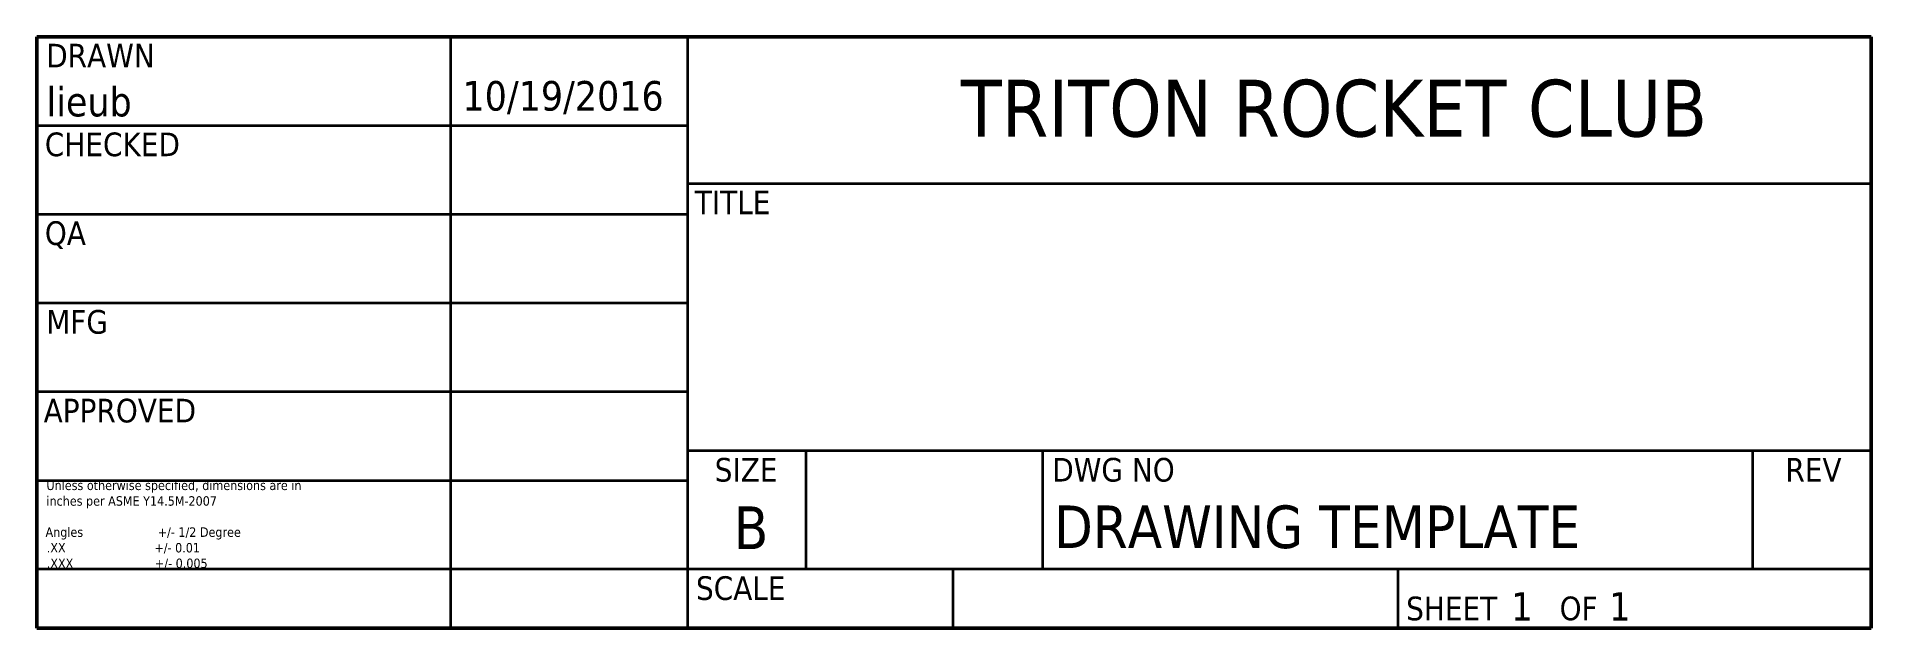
# Paper-space layout 'Sheet' of a CAD drawing. Header units: inches. Extents: x 8.87 to 16.62, y 0.62 to 3.12.
import ezdxf

# ---------------------------------------------------------------- set-up
doc = ezdxf.new("R2010")
doc.units = ezdxf.units.IN
doc.header["$MEASUREMENT"] = 0
doc.layers.add('Title (ANSI)', color=7, linetype='Continuous', lineweight=50)

psp = doc.layouts.new('Sheet')

# ---------------------------------------------------------------- linework, layer by layer
at = {"layer": 'Title (ANSI)'}
for p, q in [((8.87, 3.12), (8.87, 0.62)), ((16.62, 3.12), (8.87, 3.12)), ((16.62, 0.62), (16.62, 3.12)), ((8.87, 0.62), (16.62, 0.62))]:
    psp.add_line(p, q, dxfattribs=at)
at = {"layer": 'Title (ANSI)', "lineweight": 35}
for p, q in [((10.62, 0.62), (10.62, 3.12)), ((11.62, 0.62), (11.62, 3.12)), ((8.87, 2.745), (11.62, 2.745)), ((11.62, 2.5), (16.62, 2.5)), ((8.87, 2.37), (11.62, 2.37)), ((8.87, 1.995), (11.62, 1.995)), ((8.87, 1.62), (11.62, 1.62)), ((16.62, 1.37), (11.62, 1.37)), ((12.12, 0.87), (12.12, 1.37)), ((13.12, 0.87), (13.12, 1.37)), ((16.12, 0.87), (16.12, 1.37)), ((8.87, 1.245), (11.62, 1.245)), ((11.62, 0.87), (8.87, 0.87)), ((16.62, 0.87), (11.62, 0.87)), ((12.74, 0.87), (12.74, 0.62)), ((14.62, 0.87), (14.62, 0.62))]:
    psp.add_line(p, q, dxfattribs=at)

# ---------------------------------------------------------------- texts
at = {"layer": 'Title (ANSI)', "attachment_point": 1}
for s, insert, char_height in [('\\fTahoma|b0|i0;\\W1.;DRAWN', (8.91, 3.09), 0.1), ('\\fTahoma|b0|i0;\\W1.;lieub', (8.9116, 2.9082), 0.125), ('\\fTahoma|b0|i0;\\W1.;10/19/2016', (10.6687, 2.9327), 0.125), ('{\\fTahoma|b0|i0|c0|p34;TRITON ROCKET CLUB}', (12.7739, 2.9379), 0.24), ('\\fTahoma|b0|i0;\\W1.;CHECKED', (8.9044, 2.715), 0.1), ('\\fTahoma|b0|i0;\\W1.;TITLE', (11.6499, 2.47), 0.1), ('\\fTahoma|b0|i0;\\W1.;QA', (8.9044, 2.34), 0.1), ('\\fTahoma|b0|i0;\\W1.;MFG', (8.91, 1.965), 0.1), ('\\fTahoma|b0|i0;\\W1.;APPROVED', (8.8994, 1.59), 0.1), ('\\fTahoma|b0|i0;\\W1.;SIZE', (11.7342, 1.34), 0.1), ('\\fTahoma|b0|i0;\\W1.;DWG NO', (13.16, 1.34), 0.1), ('\\fTahoma|b0|i0;\\W1.;REV', (16.2571, 1.34), 0.1), ('\\fTahoma|b0|i0;\\W1.;Unless otherwise specified, dimensions are in ', (8.9111, 1.2443), 0.04), ('\\fTahoma|b0|i0;\\W1.;inches per ASME Y14.5M-2007', (8.911, 1.1782), 0.04), ('\\fTahoma|b0|i0;\\W1.; ', (8.9076, 1.1106), 0.04), ('\\fTahoma|b0|i0;\\W1.;B', (11.8151, 1.135), 0.18), ('{\\fTahoma|b0|i0|c0|p34;DRAWING TEMPLATE}', (13.168, 1.1391), 0.18), ('\\fTahoma|b0|i0;\\W1.;Angles                     +/- 1/2 Degree', (8.9073, 1.0465), 0.04), ('\\fTahoma|b0|i0;\\W1.;.XX                         +/- 0.01', (8.9126, 0.9806), 0.04), ('\\fTahoma|b0|i0;\\W1.;.XXX                       +/- 0.005', (8.9126, 0.9148), 0.04), ('\\fTahoma|b0|i0;\\W1.;SCALE', (11.6551, 0.84), 0.1), ('\\fTahoma|b0|i0;\\W1.;SHEET', (14.6551, 0.7539), 0.1), ('\\fTahoma|b0|i0;\\W1.; 1  ', (15.0541, 0.7725), 0.12), ('\\fTahoma|b0|i0;\\W1.;OF', (15.3032, 0.7542), 0.1), ('\\fTahoma|b0|i0;\\W1.; 1 ', (15.4678, 0.7725), 0.12)]:
    psp.add_mtext(s, dxfattribs=dict(at, insert=insert, char_height=char_height))

doc.saveas('drawing.dxf')
